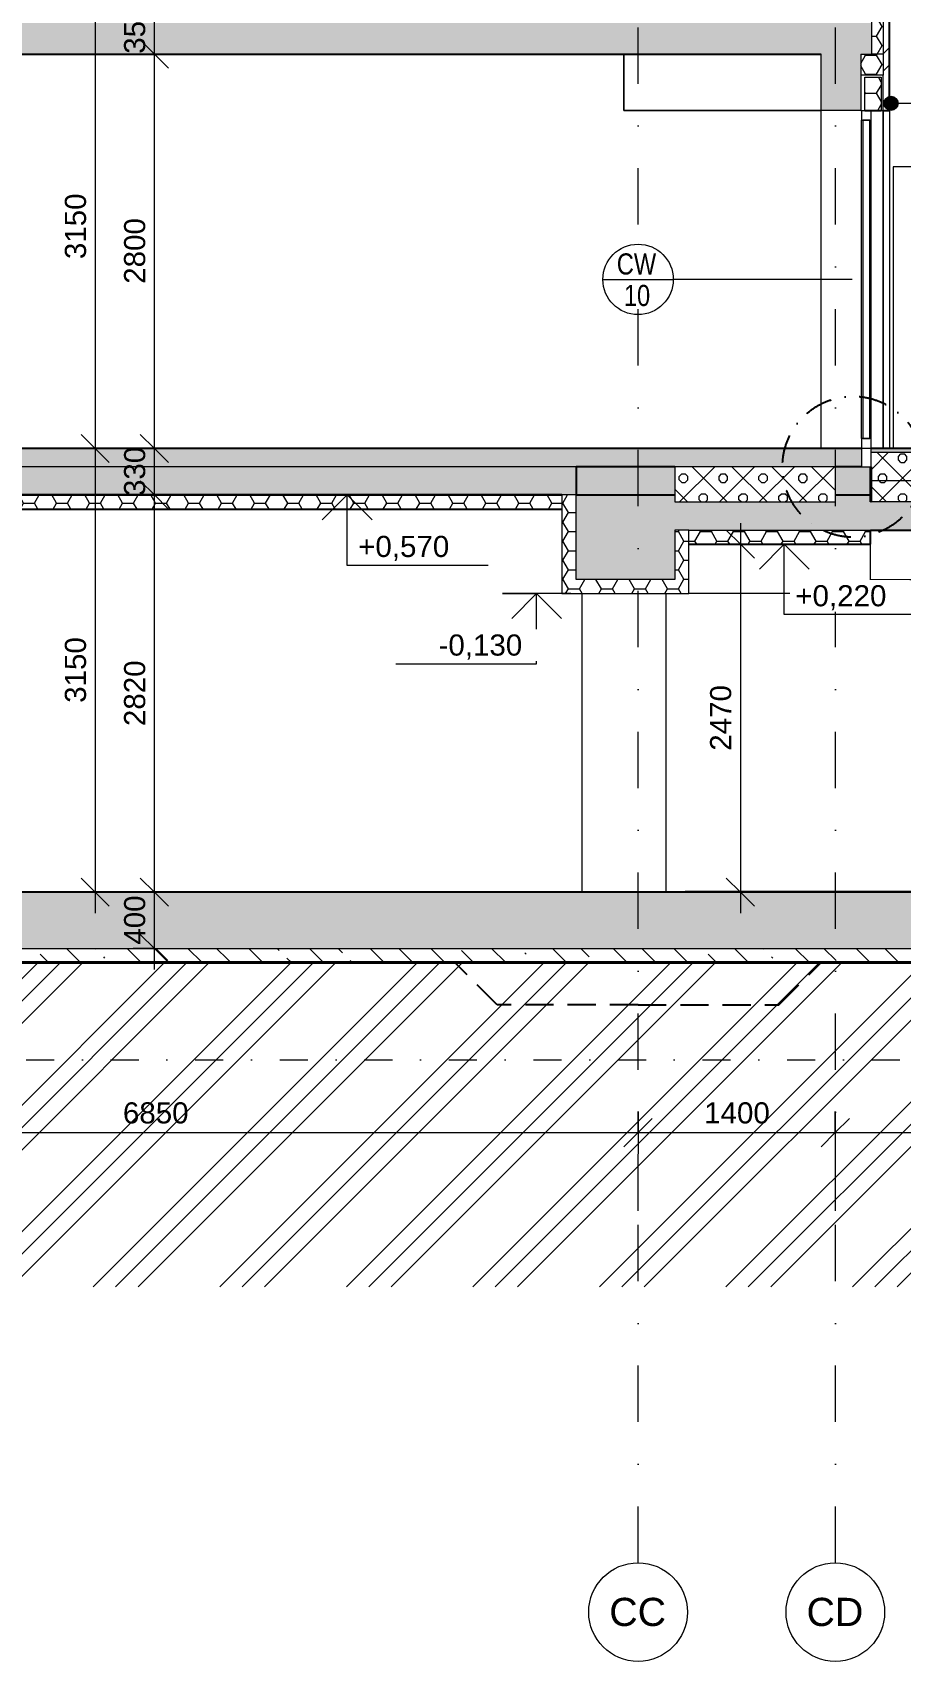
# Model space of a CAD drawing. Header units: millimetres. Extents: x -9657 to 178820, y -8645 to 72638.
# Drawn here: x 1951 to 8110, y -7711 to 3852 of the extents above; entities that cross this region are included whole.
import ezdxf

# ---------------------------------------------------------------- set-up
doc = ezdxf.new("R2010")
doc.units = ezdxf.units.MM
for name, pattern in [('HA_Dash_3mm-S1mm', [300, 200, -100]), ('HA_DashDot_10mm-S3mm', [1000, 400, -300, 0, -300]), ('HA_DashDot_4mm-S1mm', [400, 200, -100, 0, -100]), ('HA_DashDot_6mm-S2mm', [600, 200, -200, 0, -200]), ('HA_Dot-S4mm', [400, 0, -400])]:
    doc.linetypes.add(name, pattern=pattern)
for name, color, linetype, lineweight in [('A-____-____-DIMS', 9, 'Continuous', 5), ('A-____-____-DIMS-100', 9, 'Continuous', 5), ('A-CLNG-____-MCUT', 9, 'Continuous', 25), ('A-CLNG-____-OTLN', 9, 'Continuous', 9), ('A-CLNG-____-PATT', 9, 'Continuous', 25), ('A-DETL-____-CNTR', 9, 'HA_DashDot_6mm-S2mm', 9), ('A-DETL-____-HDLN', 9, 'HA_Dash_3mm-S1mm', 25), ('A-DETL-____-THIN', 9, 'Continuous', 9), ('A-DETL-____-WIDE', 9, 'Continuous', 40), ('A-DETL-GENF-OTLN', 9, 'Continuous', 9), ('A-FLOR-____-MCUT', 9, 'Continuous', 25), ('A-FLOR-____-OTLN', 9, 'Continuous', 9), ('A-FLOR-____-OVHD', 9, 'HA_DashDot_4mm-S1mm', 25), ('A-FLOR-____-PATT', 9, 'Continuous', 25), ('A-FLOR-LEVL-OTLN', 9, 'Continuous', 9), ('A-GENM-____-IDEN', 9, 'Continuous', 9), ('A-GLAZ-CURT-MCUT', 9, 'Continuous', 5), ('A-GLAZ-CURT-OTLN', 9, 'Continuous', 5), ('A-GLAZ-CWMG-MCUT', 9, 'Continuous', 5), ('A-GLAZ-CWMG-OTLN', 9, 'Continuous', 5), ('A-WALL-____-IDEN', 9, 'Continuous', 9), ('A-WALL-____-MCUT', 9, 'Continuous', 25), ('A-WALL-____-OTLN', 9, 'Continuous', 9), ('A-WALL-____-PATT', 9, 'Continuous', 25), ('C-PRKG-____-OTLN', 9, 'Continuous', 9), ('G-____-____-DIMS', 9, 'Continuous', 5), ('I-WALL-____-MCUT', 9, 'Continuous', 25), ('I-WALL-____-OTLN', 9, 'Continuous', 9), ('S-BEAM-____-MCUT', 9, 'Continuous', 25), ('S-BEAM-____-OTLN', 9, 'Continuous', 9), ('S-COLS-____-OTLN', 9, 'Continuous', 9), ('S-GRID-____-IDEN', 9, 'Continuous', 9), ('S-GRID-____-OTLN', 9, 'Continuous', 5)]:
    doc.layers.add(name, color=color, linetype=linetype, lineweight=lineweight)
doc.styles.add('Arial', font='arial.ttf', dxfattribs={"height": 200})
doc.styles.add('Arial_1', font='arial.ttf', dxfattribs={"height": 150})
doc.styles.add('Arial_3', font='arial.ttf', dxfattribs={"width": 0.8, "height": 150})
doc.dimstyles.new('Inner_Dimensions_1', dxfattribs={"dimscale": 304.8, "dimtxt": 153.03891, "dimasz": 0.656168, "dimexe": 0.492126, "dimexo": 0.0625, "dimgap": 0.065617, "dimtad": 1, "dimdec": 0, "dimzin": 0, "dimdsep": 46, "dimtxsty": 'Arial_1', "dimblk1": 'OBLIQUE', "dimblk2": 'OBLIQUE', "dimsah": 1, "dimcen": 0.09, "dimdle": 0.492126, "dimazin": 0, "dimtfac": 1, "dimtdec": 4, "dimtix": 1, "dimtmove": 0, "dimatfit": 3, "dimfxl": 0.492126, "dimfxlon": 1, "dimtvp": 1, "dimtolj": 1, "dimtzin": 0, "dimlwd": 9, "dimlwe": 9, "dimarcsym": 2})
pattern_1 = [(0, (-4910.684, 1865.4), (117.188, 67.658), [78.125, -156.25]), (120, (-4910.684, 1865.4), (-117.18755, 67.6588), [78.125, -156.25]), (60, (-4910.684, 1865.4), (0.00045, 135.3168), [0, -156.25, 78.125, 0])]
pattern_2 = [(45, (-4839.97, 1865.4), (-141.4214, 141.4214), []), (0, (-4614.63, 1931.64), (141.421, 141.421), [25, -257.843]), (45, (-4589.63, 1931.64), (-141.4214, 141.4214), [25, -175]), (90, (-4571.95, 1949.32), (-141.421, 141.421), [25, -257.843]), (135, (-4571.95, 1974.32), (-141.4214, -141.4214), [25, -175]), (0, (-4614.63, 1992), (141.421, 141.421), [25, -257.843]), (45, (-4632.3, 1974.32), (-141.4214, 141.4214), [25, -175]), (90, (-4632.31, 1949.32), (-141.421, 141.421), [25, -257.843]), (135, (-4614.63, 1931.64), (-141.4214, -141.4214), [25, -175]), (135, (-4647.13, 1865.4), (-141.4214, -141.4214), [])]

# ---------------------------------------------------------------- blocks, each defined once
blk = doc.blocks.new('System Panel - Glazed_50mm_Offset50-2022182-ŘEZ 3-3 OBJEKT C')
at = {"layer": 'A-GLAZ-CURT-MCUT', "color": 250}
for p, q in [((7843, 3230), (7843, 970)), ((7893, 3230), (7843, 3230)), ((7893, 970), (7893, 3230)), ((7843, 970), (7893, 970))]:
    blk.add_line(p, q, dxfattribs=at)
blk = doc.blocks.new('Rectangular Mullion - 70x70_Symetric_Offset0-2022180-ŘEZ 3-3 OBJEKT C')
at = {"layer": 'A-GLAZ-CWMG-MCUT', "color": 250}
for p, q in [((7833, 970), (7833, 900)), ((7903, 970), (7833, 970)), ((7903, 900), (7903, 970))]:
    blk.add_line(p, q, dxfattribs=at)
blk = doc.blocks.new('Rectangular Mullion - 70x70_Symetric_Offset0-1395026-ŘEZ 3-3 OBJEKT C')
at = {"layer": 'A-GLAZ-CWMG-OTLN', "color": 250}
for p, q in [((7833, 4120), (7833, 6380)), ((7903, 4120), (7903, 6380))]:
    blk.add_line(p, q, dxfattribs=at)
blk = doc.blocks.new('Rectangular Mullion - 70x70_Symetric_Offset0-2022181-ŘEZ 3-3 OBJEKT C')
at = {"layer": 'A-GLAZ-CWMG-MCUT', "color": 250}
for p, q in [((7833, 3300), (7833, 3230)), ((7903, 3300), (7858, 3300)), ((7903, 3230), (7903, 3300)), ((7833, 3230), (7903, 3230))]:
    blk.add_line(p, q, dxfattribs=at)
blk = doc.blocks.new('185-01_OBJEKT C_Central_rvt-1-ŘEZ 3-3 OBJEKT C')
at = {"layer": 'A-FLOR-____-PATT', "lineweight": 9}
blk.add_hatch(color=254, dxfattribs=at).paths.add_polyline_path([(221, 3700), (7908, 3700), (7908, 3920), (-5662, 3920), (-5662, 3700), (-128, 3700)])
at = {"layer": 'A-FLOR-____-PATT', "lineweight": 5}
h = blk.add_hatch(dxfattribs=at)
h.set_pattern_fill('FP_5', color=250, style=0, pattern_type=2)
h.set_pattern_definition(pattern_1)
h.paths.add_polyline_path([(7858, 3300), (7973, 3300), (7973, 3535), (7858, 3535), (7858, 3420)])
h = blk.add_hatch(color=7, dxfattribs=at)
h.paths.add_polyline_path([(7648, 770), (7833, 771), (7833, 900), (-477, 900), (-476, 770), (7538, 770)])
h.paths.add_polyline_path([(-5592, 770), (-727, 770), (-727, 900), (-5592, 900), (-5592, 898)])
at = {"layer": 'A-FLOR-____-PATT', "lineweight": 9}
h = blk.add_hatch(color=254, dxfattribs=at)
h.paths.add_polyline_path([(1266, 570), (6508, 570), (6508, 770), (-5662, 770), (-5662, 570), (569, 570)])
h.paths.add_polyline_path([(7903, 570), (7903, 770), (7648, 770), (7648, 570)])
at = {"layer": 'A-WALL-____-PATT', "lineweight": 5}
h = blk.add_hatch(dxfattribs=at)
h.set_pattern_fill('FP_6', color=250, style=0, pattern_type=2)
h.set_pattern_definition([(45, (-4910.7, 1865.4), (-251.447, 251.447), []), (45, (-4910.7, 2246.4), (-251.447, 251.447), [])])
h.paths.add_polyline_path([(8033, 3300), (8033, 4050), (7988, 4050), (7988, 3300)])
h.paths.add_polyline_path([(8033, 6450), (8033, 7200), (7988, 7200), (7988, 6450)])
at = {"layer": 'A-FLOR-____-MCUT', "color": 10}
for p, q in [((-477, 3700), (7548, 3700)), ((7858, 3300), (7973, 3300)), ((7833, 900), (-477, 900)), ((7903, 570), (7903, 770)), ((-5662, 570), (5708, 570)), ((5808, 570), (6508, 570)), ((7648, 570), (7903, 570))]:
    blk.add_line(p, q, dxfattribs=at)
at = {"layer": 'A-FLOR-____-MCUT', "color": 50, "lineweight": 9}
for p, q in [((6508, 770), (-477, 770)), ((7833, 770), (7648, 770))]:
    blk.add_line(p, q, dxfattribs=at)
at = {"layer": 'A-FLOR-____-OTLN', "color": 50}
for p, q in [((6148, 3700), (6148, 3300)), ((6148, 3300), (7548, 3300))]:
    blk.add_line(p, q, dxfattribs=at)
at = {"layer": 'A-WALL-____-MCUT', "color": 10}
for p, q in [((8033, 3300), (8033, 4050)), ((7988, 3300), (8033, 3300))]:
    blk.add_line(p, q, dxfattribs=at)
at = {"layer": 'A-WALL-____-OTLN', "color": 50}
for p, q in [((6588, 3300), (6148, 3300)), ((7548, 3300), (6588, 3300)), ((7548, 900), (7548, 3300)), ((7988, 3300), (7988, 900)), ((7988, 900), (7988, 3300)), ((8033, 3300), (8033, 900))]:
    blk.add_line(p, q, dxfattribs=at)
at = {"layer": 'I-WALL-____-OTLN', "color": 50}
blk.add_line((6148, 3300), (6148, 3700), dxfattribs=at)
at = {"layer": 'A-GLAZ-CURT-OTLN', "color": 50, "lineweight": 9}
blk.add_blockref('System Panel - Glazed_50mm_Offset50-2022182-ŘEZ 3-3 OBJEKT C', (0, 0), dxfattribs=at)
at = {"layer": 'A-GLAZ-CWMG-OTLN', "color": 50, "lineweight": 9}
for name, p in [('Rectangular Mullion - 70x70_Symetric_Offset0-2022181-ŘEZ 3-3 OBJEKT C', (0, 0)), ('Rectangular Mullion - 70x70_Symetric_Offset0-1395026-ŘEZ 3-3 OBJEKT C', (0, -3150)), ('Rectangular Mullion - 70x70_Symetric_Offset0-2022180-ŘEZ 3-3 OBJEKT C', (0, 0))]:
    blk.add_blockref(name, p, dxfattribs=at)
blk = doc.blocks.new('HA_sCO_Rectangle - 300X600-1911420-ŘEZ 3-3 OBJEKT C')
at = {"layer": 'S-COLS-____-OTLN'}
for p, q in [((5848, -130), (5848, -2250)), ((6448, -2250), (6448, -130))]:
    blk.add_line(p, q, dxfattribs=at)
blk = doc.blocks.new('HA_PA_Perpendicular_SingleStall - Generic-1370711-ŘEZ 3-3 OBJEKT C')
at = {"layer": 'C-PRKG-____-OTLN', "lineweight": 5}
for p, q in [((6583, -2250), (6583, -2245)), ((11608, -2245), (6583, -2245)), ((6583, -2250), (11608, -2250)), ((11608, -2250), (11608, -2245))]:
    blk.add_line(p, q, dxfattribs=at)
blk = doc.blocks.new('Grid - Radius 3_5mm-353793-ŘEZ 3-3 OBJEKT C')
at = {"layer": 'S-GRID-____-IDEN'}
blk.add_circle((-602, -7361), 350, dxfattribs=at)
blk = doc.blocks.new('DIMBLOCK8-ŘEZ 3-3 OBJEKT C')
at = {"layer": 'A-____-____-DIMS-100', "lineweight": 9}
for p, q in [((2815, -2250), (2715, -2150)), ((2665, -2250), (2965, -2250)), ((2815, -2250), (2665, -2250)), ((2815, -2800), (2815, -2250)), ((2815, -2250), (2915, -2350)), ((2665, -2650), (2965, -2650)), ((2815, -2650), (2665, -2650)), ((2815, -2650), (2715, -2550)), ((2815, -2650), (2915, -2750))]:
    blk.add_line(p, q, dxfattribs=at)
at = {"layer": 'A-____-____-DIMS-100', "color": 0, "lineweight": 9, "insert": (2600, -2623), "char_height": 150, "width": 415.32, "attachment_point": 1, "rotation": 90, "line_spacing_factor": 0.941778, "style": 'Arial_1'}
blk.add_mtext('400', dxfattribs=at)
blk = doc.blocks.new('_Oblique')
at = {"color": 0, "linetype": 'ByBlock', "lineweight": -2}
blk.add_line((-0.5, -0.5), (0.5, 0.5), dxfattribs=at)
blk = doc.blocks.new('DIMBLOCK9-ŘEZ 3-3 OBJEKT C')
at = {"layer": 'A-____-____-DIMS-100', "lineweight": 9}
for p, q in [((2815, 570), (2715, 670)), ((2665, 570), (2965, 570)), ((2815, 570), (2665, 570)), ((2815, -2250), (2815, 570)), ((2815, 570), (2915, 470)), ((2815, -2250), (2715, -2150)), ((2665, -2250), (2965, -2250)), ((2815, -2250), (2665, -2250)), ((2815, -2250), (2915, -2350))]:
    blk.add_line(p, q, dxfattribs=at)
at = {"layer": 'A-____-____-DIMS-100', "color": 0, "lineweight": 9, "insert": (2600, -1071), "char_height": 150, "width": 553.77, "attachment_point": 1, "rotation": 90, "line_spacing_factor": 0.941778, "style": 'Arial_1'}
blk.add_mtext('2820', dxfattribs=at)
blk = doc.blocks.new('DIMBLOCK10-ŘEZ 3-3 OBJEKT C')
at = {"layer": 'A-____-____-DIMS-100', "lineweight": 9}
for p, q in [((2815, 900), (2715, 1000)), ((2665, 900), (2965, 900)), ((2815, 900), (2665, 900)), ((2815, 570), (2815, 900)), ((2815, 900), (2915, 800)), ((2815, 570), (2715, 670)), ((2665, 570), (2965, 570)), ((2815, 570), (2665, 570)), ((2815, 570), (2915, 470))]:
    blk.add_line(p, q, dxfattribs=at)
at = {"layer": 'A-____-____-DIMS-100', "color": 0, "lineweight": 9, "insert": (2600, 562), "char_height": 150, "width": 415.32, "attachment_point": 1, "rotation": 90, "line_spacing_factor": 0.941778, "style": 'Arial_1'}
blk.add_mtext('330', dxfattribs=at)
blk = doc.blocks.new('DIMBLOCK11-ŘEZ 3-3 OBJEKT C')
at = {"layer": 'A-____-____-DIMS-100', "lineweight": 9}
for p, q in [((2815, 3700), (2715, 3800)), ((2665, 3700), (2965, 3700)), ((2815, 3700), (2665, 3700)), ((2815, 900), (2815, 3700)), ((2815, 3700), (2915, 3600)), ((2815, 900), (2715, 1000)), ((2665, 900), (2965, 900)), ((2815, 900), (2665, 900)), ((2815, 900), (2915, 800))]:
    blk.add_line(p, q, dxfattribs=at)
at = {"layer": 'A-____-____-DIMS-100', "color": 0, "lineweight": 9, "insert": (2600, 2069), "char_height": 150, "width": 553.77, "attachment_point": 1, "rotation": 90, "line_spacing_factor": 0.941778, "style": 'Arial_1'}
blk.add_mtext('2800', dxfattribs=at)
blk = doc.blocks.new('DIMBLOCK12-ŘEZ 3-3 OBJEKT C')
at = {"layer": 'A-____-____-DIMS-100', "lineweight": 9}
for p, q in [((2665, 4050), (2965, 4050)), ((2815, 4050), (2665, 4050)), ((2815, 4050), (2715, 4150)), ((2815, 3700), (2815, 4050)), ((2815, 4050), (2915, 3950)), ((2815, 3700), (2715, 3800)), ((2665, 3700), (2965, 3700)), ((2815, 3700), (2665, 3700)), ((2815, 3700), (2915, 3600))]:
    blk.add_line(p, q, dxfattribs=at)
at = {"layer": 'A-____-____-DIMS-100', "color": 0, "lineweight": 9, "insert": (2600, 3702), "char_height": 150, "width": 415.32, "attachment_point": 1, "rotation": 90, "line_spacing_factor": 0.941778, "style": 'Arial_1'}
blk.add_mtext('350', dxfattribs=at)
blk = doc.blocks.new('DIMBLOCK16-ŘEZ 3-3 OBJEKT C')
at = {"layer": 'A-____-____-DIMS-100', "lineweight": 9}
for p, q in [((2545, 4050), (2245, 4050)), ((2395, 4050), (2295, 4150)), ((2395, 4050), (2395, 900)), ((2395, 4050), (2495, 3950)), ((2395, 4050), (2545, 4050)), ((2395, 900), (2295, 1000)), ((2545, 900), (2245, 900)), ((2395, 900), (2495, 800)), ((2395, 900), (2545, 900))]:
    blk.add_line(p, q, dxfattribs=at)
at = {"layer": 'A-____-____-DIMS-100', "color": 0, "lineweight": 9, "insert": (2180, 2244), "char_height": 150, "width": 553.77, "attachment_point": 1, "rotation": 90, "line_spacing_factor": 0.941778, "style": 'Arial_1'}
blk.add_mtext('3150', dxfattribs=at)
blk = doc.blocks.new('DIMBLOCK17-ŘEZ 3-3 OBJEKT C')
at = {"layer": 'A-____-____-DIMS-100', "lineweight": 9}
for p, q in [((2395, 900), (2295, 1000)), ((2545, 900), (2245, 900)), ((2395, 900), (2395, -2400)), ((2395, 900), (2495, 800)), ((2395, 900), (2545, 900)), ((2395, -2250), (2295, -2150)), ((2545, -2250), (2245, -2250)), ((2395, -2250), (2495, -2350)), ((2395, -2250), (2545, -2250))]:
    blk.add_line(p, q, dxfattribs=at)
at = {"layer": 'A-____-____-DIMS-100', "color": 0, "lineweight": 9, "insert": (2180, -906), "char_height": 150, "width": 553.77, "attachment_point": 1, "rotation": 90, "line_spacing_factor": 0.941778, "style": 'Arial_1'}
blk.add_mtext('3150', dxfattribs=at)
blk = doc.blocks.new('DIMBLOCK26-ŘEZ 3-3 OBJEKT C')
at = {"layer": 'A-____-____-DIMS-100', "lineweight": 9}
for p, q in [((-602, -3807), (-602, -4107)), ((-602, -3957), (-602, -3807)), ((6248, -3807), (6248, -4107)), ((6248, -3957), (6248, -3807)), ((-602, -3957), (-502, -3857)), ((6248, -3957), (6348, -3857)), ((-602, -3957), (-702, -4057)), ((-602, -3957), (6248, -3957)), ((6248, -3957), (6148, -4057))]:
    blk.add_line(p, q, dxfattribs=at)
at = {"layer": 'A-____-____-DIMS-100', "color": 0, "lineweight": 9, "insert": (2592, -3742), "char_height": 150, "width": 553.77, "attachment_point": 1, "line_spacing_factor": 0.941778, "style": 'Arial_1'}
blk.add_mtext('6850', dxfattribs=at)
blk = doc.blocks.new('DIMBLOCK27-ŘEZ 3-3 OBJEKT C')
at = {"layer": 'A-____-____-DIMS-100', "lineweight": 9}
for p, q in [((6248, -3807), (6248, -4107)), ((6248, -3957), (6248, -3807)), ((7648, -3807), (7648, -4107)), ((7648, -3957), (7648, -3807)), ((6248, -3957), (6348, -3857)), ((7648, -3957), (7748, -3857)), ((6248, -3957), (6148, -4057)), ((6248, -3957), (7648, -3957)), ((7648, -3957), (7548, -4057))]:
    blk.add_line(p, q, dxfattribs=at)
at = {"layer": 'A-____-____-DIMS-100', "color": 0, "lineweight": 9, "insert": (6717, -3742), "char_height": 150, "width": 553.77, "attachment_point": 1, "line_spacing_factor": 0.941778, "style": 'Arial_1'}
blk.add_mtext('1400', dxfattribs=at)
blk = doc.blocks.new('DIMBLOCK28-ŘEZ 3-3 OBJEKT C')
at = {"layer": 'A-____-____-DIMS-100', "lineweight": 9}
for p, q in [((7648, -3807), (7648, -4107)), ((7648, -3957), (7648, -3807)), ((11733, -3807), (11733, -4107)), ((11733, -3957), (11733, -3807)), ((7648, -3957), (7748, -3857)), ((11733, -3957), (11833, -3857)), ((7648, -3957), (7548, -4057)), ((7648, -3957), (11733, -3957)), ((11733, -3957), (11633, -4057))]:
    blk.add_line(p, q, dxfattribs=at)
at = {"layer": 'A-____-____-DIMS-100', "color": 0, "lineweight": 9, "insert": (9460, -3742), "char_height": 150, "width": 553.77, "attachment_point": 1, "line_spacing_factor": 0.941778, "style": 'Arial_1'}
blk.add_mtext('4085', dxfattribs=at)
blk = doc.blocks.new('Spot Elevations - Flipped-794089-ŘEZ 3-3 OBJEKT C')
at = {"layer": 'G-____-____-DIMS', "lineweight": 9}
for p, q in [((536, 9323), (713, 9500)), ((713, 9500), (890, 9323)), ((713, 9000), (713, 9500)), ((1713, 9000), (713, 9000))]:
    blk.add_line(p, q, dxfattribs=at)
blk = doc.blocks.new('DIMBLOCK43-ŘEZ 3-3 OBJEKT C')
at = {"layer": 'A-____-____-DIMS-100', "lineweight": 9}
for p, q in [((6974, 370), (6974, -2400)), ((6974, 220), (6874, 320)), ((7124, 220), (6824, 220)), ((6974, 220), (7074, 120)), ((6974, 220), (7124, 220)), ((6974, -2250), (6874, -2150)), ((7124, -2250), (6824, -2250)), ((6974, -2250), (7074, -2350)), ((6974, -2250), (7124, -2250))]:
    blk.add_line(p, q, dxfattribs=at)
at = {"layer": 'A-____-____-DIMS-100', "color": 0, "lineweight": 9, "insert": (6759, -1246), "char_height": 150, "width": 553.77, "attachment_point": 1, "rotation": 90, "line_spacing_factor": 0.941778, "style": 'Arial_1'}
blk.add_mtext('2470', dxfattribs=at)
blk = doc.blocks.new('HA_TAG_cWA - Default-922888-ŘEZ 3-3 OBJEKT C')
at = {"layer": 'A-WALL-____-IDEN'}
blk.add_line((5998, 5250), (6498, 5250), dxfattribs=at)
blk.add_circle((6248, 5250), 250, dxfattribs=at)

msp = doc.modelspace()

# ---------------------------------------------------------------- hatches: boundary and pattern name
at = {"layer": 'A-CLNG-____-PATT', "lineweight": 5}
h = msp.add_hatch(dxfattribs=at)
h.set_pattern_fill('FP_5', color=256, style=0, pattern_type=2)
h.set_pattern_definition(pattern_1)
h.paths.add_polyline_path([(5447.4, 470), (5708.2, 470), (5708.2, 570), (-476.8, 570), (-476.8, 470), (4053.6, 470)])
h = msp.add_hatch(dxfattribs=at)
h.set_pattern_fill('FP_5', color=256, style=0, pattern_type=2)
h.set_pattern_definition(pattern_1)
h.paths.add_polyline_path([(7898.2, 220), (7898.2, 320), (6608.2, 320), (6608.2, 220), (7538.2, 220)])
at = {"layer": 'A-DETL-GENF-OTLN', "lineweight": 5}
h = msp.add_hatch(dxfattribs=at)
h.set_pattern_fill('FP_18', color=250, style=0, pattern_type=2)
h.set_pattern_definition([(0, (-4910.684, 1865.4), (117.187, 67.658), [78.125, -156.25]), (120, (-4910.684, 1865.4), (-117.18705, 67.65792), [78.125, -156.25]), (60, (-4910.684, 1865.4), (0.00045, 135.3168), [0, -156.25, 78.125, 0])])
h.paths.add_polyline_path([(7988.2, 3700), (7988.2, 4050), (7908.2, 4050), (7908.2, 3700)])
at = {"layer": 'A-DETL-GENF-OTLN'}
msp.add_hatch(color=254, dxfattribs=at).paths.add_polyline_path([(7828.2, 3300), (7828.2, 3700), (7548.2, 3699.4), (7548.2, 3300)])
at = {"layer": 'A-DETL-GENF-OTLN', "lineweight": 5}
h = msp.add_hatch(dxfattribs=at)
h.set_pattern_fill('FP_17', color=250, style=0, pattern_type=2)
h.set_pattern_definition([(0, (-4910.684, 1865.4), (117.187, 67.658), [78.125, -156.25]), (120, (-4910.684, 1865.4), (-117.18705, 67.65792), [78.125, -156.25]), (60, (-4910.684, 1865.4), (-5e-05, 135.31592), [0, -156.25, 78.125, 0])])
h.paths.add_polyline_path([(7973.2, 3550), (7988.2, 3550), (7988.2, 3700), (7828.2, 3699.4), (7828.2, 3550), (7858.2, 3550)])
h = msp.add_hatch(dxfattribs=at)
h.set_pattern_fill('FP_1', color=250, style=0, pattern_type=2)
h.set_pattern_definition(pattern_2)
h.paths.add_polyline_path([(6841.3, 520), (7648.2, 520), (7648.2, 770), (6508.2, 770), (6508.2, 520)])
h = msp.add_hatch(dxfattribs=at)
h.set_pattern_fill('FP_12', color=250, style=0, pattern_type=2)
h.set_pattern_definition([(45, (-4910.7, 1865.4), (-449.013, 449.013), []), (45, (-4751.93, 1865.4), (0, 898.026), []), (45, (-5069.43, 1865.4), (0, 898.026), [])])
h.paths.add_polyline_path([(15108.2, -5052), (15204.3, -5052), (15204.3, -151.5), (15108.2, -1250), (15108.2, -1450), (14456.6, -1450), (14456.6, -1248.8), (14386, -442.2), (12078.2, -2750), (-6681.8, -2750), (-6681.8, -5052), (14906.6, -5052)])
h.paths.add_polyline_path([(-7097.2, -5052), (-6981.8, -5052), (-6981.8, -500), (-6681.8, -500), (-7097.2, -84.6), (-7097.2, -4009.3)])
h.paths.add_polyline_path([(14658.2, -1250), (14658.2, -170), (14656.7, -171.5), (14656.7, -1250)])
h.paths.add_polyline_path([(15204.3, 497.4), (15204.3, 500), (15108.2, 499)])
h = msp.add_hatch(dxfattribs=at)
h.set_pattern_fill('FP_15', color=250, style=0, pattern_type=2)
h.set_pattern_definition([(0, (-4910.684, 1865.4), (117.188, 67.658), [78.125, -156.25]), (120, (-4910.684, 1865.4), (-117.18705, 67.6579), [78.125, -156.25]), (60, (-4910.684, 1865.4), (0.00045, 135.3168), [0, -156.25, 78.125, 0])])
h.paths.add_polyline_path([(5708.2, -130), (6608.2, -130), (6608.2, 320), (6508.2, 320), (6508.2, -30), (5808.2, -30), (5808.2, 570), (5708.2, 570), (5708.2, -51.2)])
at = {"layer": 'A-FLOR-____-PATT', "lineweight": 5}
msp.add_hatch(color=256, dxfattribs=at).paths.add_polyline_path([(11858.2, 870), (11858.2, 900), (7903.2, 900), (7903.2, 870), (9628.9, 870)])
h = msp.add_hatch(dxfattribs=at)
h.set_pattern_fill('FP_1', color=256, style=0, pattern_type=2)
h.set_pattern_definition(pattern_2)
h.paths.add_polyline_path([(11858.2, 670), (11858.2, 870), (7903.2, 870), (7903.2, 670), (9628.9, 670)])
h = msp.add_hatch(dxfattribs=at)
h.set_pattern_fill('FP_1', color=256, style=0, pattern_type=2)
h.set_pattern_definition(pattern_2)
h.paths.add_polyline_path([(8235.1, 520), (11858.2, 520), (11858.2, 670), (7903.2, 670), (7903.2, 520)])
at = {"layer": 'A-FLOR-____-PATT', "lineweight": 9}
for points in [[(11858.2, 320), (11858.2, 520), (6508.2, 520), (6508.2, 320), (11608.2, 320)], [(11858.2, -2650), (11858.2, -2250), (-5661.8, -2250), (-5661.8, -2650), (9628.9, -2650)]]:
    msp.add_hatch(color=256, dxfattribs=at).paths.add_polyline_path(points)
at = {"layer": 'A-FLOR-____-PATT', "lineweight": 5}
h = msp.add_hatch(dxfattribs=at)
h.set_pattern_fill('FP_9', color=256, style=0, pattern_type=2)
h.set_pattern_definition([(315, (-4910.68, 1865.4), (215.526, 215.526), []), (315, (-4910.68, 2068.6), (215.526, 215.526), [127, -76.2, 12.7, -76.2, -127]), (315, (-4910.68, 2068.6), (215.526, 215.526), [-292.1, 127, 0])])
h.paths.add_polyline_path([(-1521.8, -2750), (11858.2, -2750), (11858.2, -2650), (-5661.8, -2650), (-5661.8, -2750), (-4309.5, -2750)])
at = {"layer": 'A-GENM-____-IDEN'}
h = msp.add_hatch(color=256, dxfattribs=at)
edge = h.paths.add_edge_path()
edge.add_arc((8043.2, 3350), 50, 0, 360)
at = {"layer": 'A-WALL-____-PATT', "lineweight": 9}
msp.add_hatch(color=256, dxfattribs=at).paths.add_polyline_path([(7648.2, 520), (7898.2, 520), (7898.2, 770), (7648.2, 770), (7648.2, 573.9)])
at = {"layer": 'S-BEAM-____-OTLN', "lineweight": 5}
msp.add_hatch(color=256, dxfattribs=at).paths.add_polyline_path([(6508.2, -30), (6508.2, 770), (5808.2, 770), (5808.2, -30), (6144.3, -30)])

# ---------------------------------------------------------------- linework, layer by layer
at = {"layer": 'A-CLNG-____-MCUT'}
for p, q in [((5708.2, 570), (-476.8, 570)), ((-476.8, 470), (5708.2, 470)), ((7898.2, 220), (7898.2, 320)), ((6608.2, 220), (7898.2, 220))]:
    msp.add_line(p, q, dxfattribs=at)
at = {"layer": 'A-CLNG-____-OTLN'}
for q in [(7898.2, -30), (6608.2, -130)]:
    msp.add_line((7898.2, -130), q, dxfattribs=at)
at = {"layer": 'A-DETL-____-CNTR'}
msp.add_line((-7097.2, -3440), (15204.3, -3440), dxfattribs=at)
at = {"layer": 'A-DETL-____-HDLN'}
for p, q in [((5248.2, -3050), (4948.2, -2750)), ((7248.2, -3050), (7548.2, -2750)), ((6248.2, -3050), (5248.2, -3050)), ((6248.2, -3050), (7248.2, -3050))]:
    msp.add_line(p, q, dxfattribs=at)
at = {"layer": 'A-DETL-____-THIN'}
for p, q in [((7908.2, 3700), (7908.2, 4050)), ((7988.2, 4050), (7988.2, 3700)), ((7548.2, 3300), (7548.2, 3700)), ((7828.2, 3700), (7908.2, 3700)), ((7828.2, 3700), (7828.2, 3550)), ((7988.2, 3700), (7908.2, 3700)), ((7988.2, 3700), (7988.2, 3550)), ((7828.2, 3550), (7828.2, 3300)), ((7988.2, 3550), (7828.2, 3550)), ((7858.2, 3300), (7858.2, 3535)), ((7858.2, 3535), (7973.2, 3535)), ((7973.2, 3535), (7973.2, 3300)), ((7988.2, 3300), (7988.2, 3550)), ((7828.2, 3300), (7548.2, 3300)), ((7828.2, 3300), (7858.2, 3300)), ((7973.2, 3300), (7988.2, 3300)), ((11858.2, 2900), (8058.2, 2900)), ((8058.2, 2900), (8058.2, 900)), ((7833.2, 900), (7833.2, 770)), ((7903.2, 900), (7833.2, 900)), ((7903.2, 770), (7903.2, 900)), ((7648.2, 770), (6508.2, 770)), ((6508.2, 770), (6508.2, 520)), ((7648.2, 520), (7648.2, 770)), ((7833.2, 770), (7903.2, 770)), ((5808.2, 570), (5708.2, 570)), ((5708.2, 570), (5708.2, -30)), ((5808.2, -30), (5808.2, 570)), ((6508.2, 520), (7648.2, 520)), ((6608.2, 320), (6508.2, 320)), ((6508.2, 320), (6508.2, -30)), ((6608.2, -130), (6608.2, 320)), ((5708.2, -30), (5708.2, -130)), ((6508.2, -30), (5808.2, -30)), ((5708.2, -130), (6608.2, -130))]:
    msp.add_line(p, q, dxfattribs=at)
at = {"layer": 'A-DETL-____-WIDE'}
msp.add_line((11858.2, -2750), (-5661.8, -2750), dxfattribs=at)
at = {"layer": 'A-FLOR-____-MCUT'}
for p, q in [((11858.2, 900), (7903.2, 900)), ((7903.2, 770), (7903.2, 520)), ((7903.2, 520), (7898.2, 520)), ((7898.2, 320), (11608.2, 320)), ((6583.2, -2250), (-5301.8, -2250))]:
    msp.add_line(p, q, dxfattribs=at)
at = {"layer": 'A-FLOR-____-MCUT', "lineweight": 9}
for p, q in [((11858.2, 870), (7903.2, 870)), ((11858.2, 670), (7903.2, 670)), ((11858.2, 520), (7903.2, 520)), ((6608.2, 320), (7898.2, 320)), ((-5661.8, -2650), (11858.2, -2650))]:
    msp.add_line(p, q, dxfattribs=at)
at = {"layer": 'A-FLOR-____-OVHD'}
msp.add_circle((7773.2, 770), 500, dxfattribs=at)
at = {"layer": 'A-FLOR-LEVL-OTLN', "linetype": 'HA_Dot-S4mm', "lineweight": 5}
for p, q in [((-9656.8, 900), (16076.1, 900)), ((-9656.8, -2250), (16076.1, -2250))]:
    msp.add_line(p, q, dxfattribs=at)
at = {"layer": 'A-GENM-____-IDEN'}
msp.add_line((8043.2, 3350), (8987.5, 3350), dxfattribs=at)
msp.add_circle((8043.2, 3350), 50, dxfattribs=at)
at = {"layer": 'A-WALL-____-IDEN'}
msp.add_line((7768.2, 2100), (6498.2, 2100), dxfattribs=at)
at = {"layer": 'G-____-____-DIMS', "lineweight": 9}
for p, q in [((5285.2, -130), (5528.1, -130)), ((5771, -130), (5285.2, -130))]:
    msp.add_line(p, q, dxfattribs=at)
at = {"layer": 'I-WALL-____-MCUT'}
for p, q in [((7833.2, 770), (7648.2, 770)), ((7898.2, 520), (7898.2, 770))]:
    msp.add_line(p, q, dxfattribs=at)
at = {"layer": 'I-WALL-____-OTLN'}
msp.add_line((7898.2, -30), (7898.2, 220), dxfattribs=at)
at = {"layer": 'S-BEAM-____-MCUT'}
for p, q in [((6508.2, 770), (5808.2, 770)), ((5808.2, 770), (5808.2, 570))]:
    msp.add_line(p, q, dxfattribs=at)
at = {"layer": 'S-BEAM-____-OTLN'}
msp.add_line((7898.2, -30), (11608.2, -30), dxfattribs=at)
at = {"layer": 'S-GRID-____-OTLN', "linetype": 'HA_DashDot_10mm-S3mm', "lineweight": 9}
for p, q in [((6248.2, -4511.3), (6248.2, 14901.7)), ((7648.2, -4511.3), (7648.2, 14901.7)), ((6248.2, -7011.3), (6248.2, -4511.3)), ((7648.2, -7011.3), (7648.2, -4511.3))]:
    msp.add_line(p, q, dxfattribs=at)

# ---------------------------------------------------------------- block references
at = {"lineweight": 5}
msp.add_blockref('185-01_OBJEKT C_Central_rvt-1-ŘEZ 3-3 OBJEKT C', (0, 0), dxfattribs=at)
at = {"layer": 'A-WALL-____-IDEN'}
msp.add_blockref('HA_TAG_cWA - Default-922888-ŘEZ 3-3 OBJEKT C', (0, -3150), dxfattribs=at)
at = {"layer": 'C-PRKG-____-OTLN'}
msp.add_blockref('HA_PA_Perpendicular_SingleStall - Generic-1370711-ŘEZ 3-3 OBJEKT C', (0, 0), dxfattribs=at)
at = {"layer": 'G-____-____-DIMS', "lineweight": 9}
for p in [(3470.6, -8930), (6573.1, -9280)]:
    msp.add_blockref('Spot Elevations - Flipped-794089-ŘEZ 3-3 OBJEKT C', p, dxfattribs=at)
at = {"layer": 'G-____-____-DIMS', "lineweight": 9, "extrusion": (0, 0, -1)}
msp.add_blockref('Spot Elevations - Flipped-794089-ŘEZ 3-3 OBJEKT C', (-6241.1, -9630), dxfattribs=at)
at = {"layer": 'S-COLS-____-OTLN'}
msp.add_blockref('HA_sCO_Rectangle - 300X600-1911420-ŘEZ 3-3 OBJEKT C', (0, 0), dxfattribs=at)
at = {"layer": 'S-GRID-____-IDEN'}
for p in [(6850, 0), (8250, 0)]:
    msp.add_blockref('Grid - Radius 3_5mm-353793-ŘEZ 3-3 OBJEKT C', p, dxfattribs=at)

# ---------------------------------------------------------------- texts
at = {"layer": 'A-WALL-____-IDEN', "lineweight": 5, "char_height": 150, "attachment_point": 1, "style": 'Arial_3'}
for s, insert, width in [('CW', (6097.1, 2284.7), 352.742), ('10', (6147.5, 2061), 230.886)]:
    msp.add_mtext(s, dxfattribs=dict(at, insert=insert, width=width))
at = {"layer": 'S-GRID-____-IDEN', "lineweight": 5, "char_height": 200, "width": 497.046, "attachment_point": 1, "style": 'Arial'}
for s, insert in [('CC', (6043.5, -7259.8)), ('CD', (7443.5, -7259.8))]:
    msp.add_mtext(s, dxfattribs=dict(at, insert=insert))

# ---------------------------------------------------------------- dimensions: what is measured, and where the dimension line sits
at = {"layer": 'A-____-____-DIMS', "lineweight": 9}
for base, p1, p2, override, picture, middle in [((2394.6, 900), (2544.6, 4050), (2544.6, 900), {"dimpost": '<>', "dimfxl": 3150}, 'DIMBLOCK16-ŘEZ 3-3 OBJEKT C', (2297.9, 2475)), ((2814.7, 4050), (2664.7, 3700), (2664.7, 4050), {"dimpost": '<>', "dimfxl": 350}, 'DIMBLOCK12-ŘEZ 3-3 OBJEKT C', (2718.1, 3875)), ((2814.7, 3700), (2664.7, 900), (2664.7, 3700), {"dimpost": '<>', "dimfxl": 2800}, 'DIMBLOCK11-ŘEZ 3-3 OBJEKT C', (2718.1, 2300)), ((2394.6, -2250), (2544.6, 900), (2544.6, -2250), {"dimpost": '<>', "dimfxl": 3150}, 'DIMBLOCK17-ŘEZ 3-3 OBJEKT C', (2297.9, -675)), ((2814.7, 900), (2664.7, 570), (2664.7, 900), {"dimpost": '<>', "dimfxl": 330}, 'DIMBLOCK10-ŘEZ 3-3 OBJEKT C', (2718.1, 735)), ((2814.7, 570), (2664.7, -2250), (2664.7, 570), {"dimpost": '<>', "dimfxl": 2820}, 'DIMBLOCK9-ŘEZ 3-3 OBJEKT C', (2718.1, -840)), ((6974.2, -2250), (7124.2, 220), (7124.2, -2250), {"dimpost": '<>', "dimfxl": 2470}, 'DIMBLOCK43-ŘEZ 3-3 OBJEKT C', (6877.6, -1015)), ((2814.7, -2250), (2664.7, -2650), (2664.7, -2250), {"dimpost": '<>', "dimfxl": 400}, 'DIMBLOCK8-ŘEZ 3-3 OBJEKT C', (2718.1, -2450))]:
    dim = msp.add_linear_dim(base=base, p1=p1, p2=p2, angle=90, dimstyle='Inner_Dimensions_1', override=override, dxfattribs=at)
    dim.commit()
    dim.dimension.update_dxf_attribs({"geometry": picture, "text_midpoint": middle})
for base, p1, p2, override, picture, middle in [((6248.2, -3957), (-601.8, -3807), (6248.2, -3807), {"dimpost": '<>', "dimfxl": 6850}, 'DIMBLOCK26-ŘEZ 3-3 OBJEKT C', (2823.2, -3860.4)), ((7648.2, -3957), (6248.2, -3807), (7648.2, -3807), {"dimpost": '<>', "dimfxl": 1400}, 'DIMBLOCK27-ŘEZ 3-3 OBJEKT C', (6948.2, -3860.4)), ((11733.2, -3957), (7648.2, -3807), (11733.2, -3807), {"dimpost": '<>', "dimfxl": 4085}, 'DIMBLOCK28-ŘEZ 3-3 OBJEKT C', (9690.7, -3860.4))]:
    dim = msp.add_linear_dim(base=base, p1=p1, p2=p2, dimstyle='Inner_Dimensions_1', override=override, dxfattribs=at)
    dim.commit()
    dim.dimension.update_dxf_attribs({"geometry": picture, "text_midpoint": middle})

# ---------------------------------------------------------------- next in the draw order: texts
at = {"layer": 'G-____-____-DIMS', "lineweight": 9, "char_height": 150, "attachment_point": 1, "line_spacing_factor": 0.941778, "style": 'Arial_1', "bg_fill": 3, "box_fill_scale": 1.25, "bg_fill_color": 256, "bg_fill_true_color": 13158600, "bg_fill_transparency": 0}
for s, insert, width in [('+0,570', (4261.4, 279.3), 773.133), ('+0,220', (7364, -70.7), 773.133), ('-0,130', (4832, -420.7), 710.695)]:
    msp.add_mtext(s, dxfattribs=dict(at, insert=insert, width=width))

doc.saveas('drawing.dxf')
